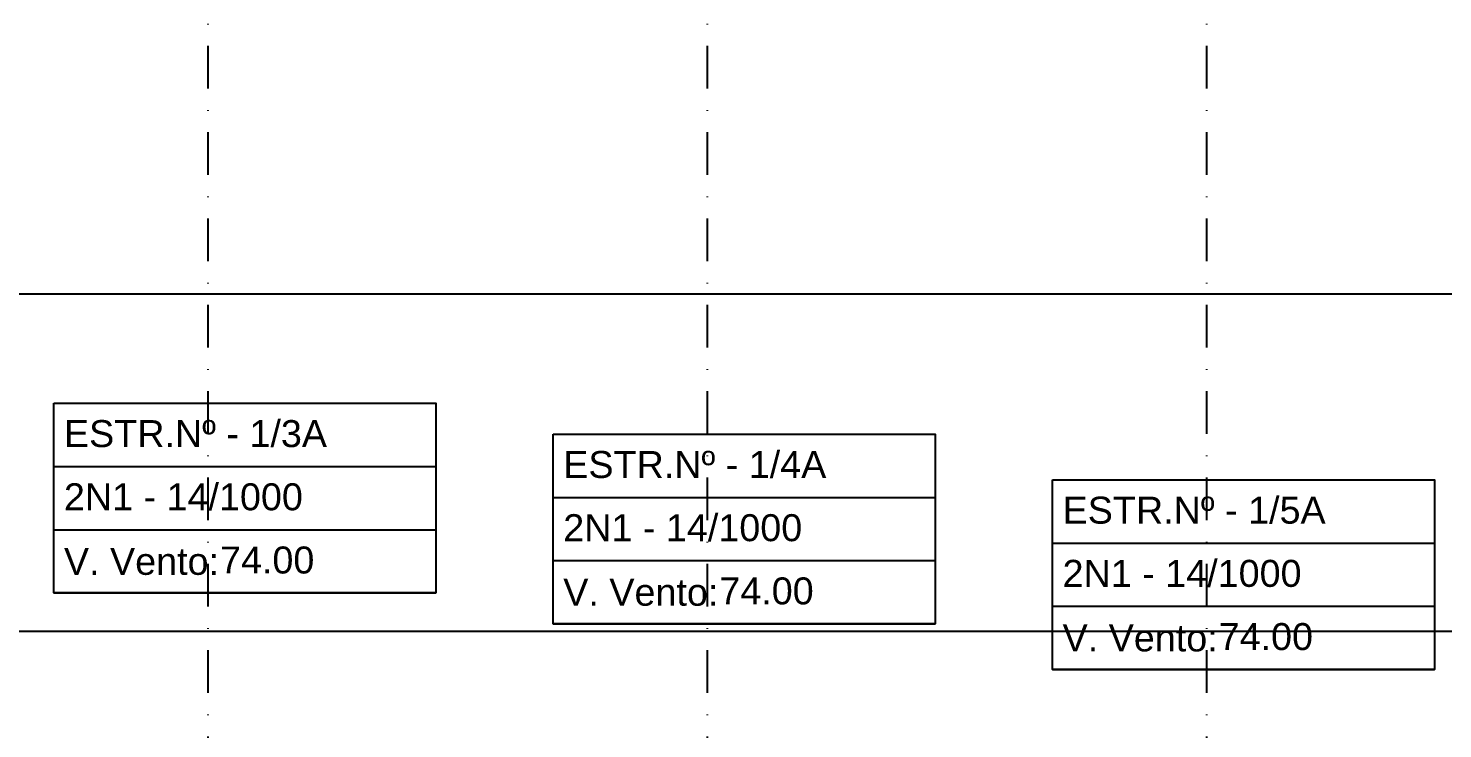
# Model space of a CAD drawing. Header units: metres. Extents: x -121 to 9872, y 3505 to 10721.
# Drawn here: x 1247.7 to 1457.3, y 9835.5 to 9939.4 of the extents above; entities that cross this region are included whole.
import ezdxf
from ezdxf.enums import TextEntityAlignment as Align

# ---------------------------------------------------------------- set-up
doc = ezdxf.new("R2010")
doc.units = ezdxf.units.M
doc.linetypes.add('DASHDOT', pattern=[25.4, 12.7, -6.35, 0, -6.35])
for name, color, linetype in [('Cabeçalho', 7, 'Continuous'), ('Grade', 9, 'Continuous'), ('Ind.Rot', 8, 'DASHDOT')]:
    doc.layers.add(name, color=color, linetype=linetype)
doc.styles.add('Arial', font='arial.ttf')
doc.styles.add('SIMM-PADRÃO_(TXT)', font='arial.ttf', dxfattribs={"height": 2})

# ---------------------------------------------------------------- blocks, each defined once
blk = doc.blocks.new('Bloco P Sup')
at = {"layer": 'Cabeçalho'}
blk.add_lwpolyline([(-11.66, -3.34), (44.97, -3.34), (44.97, -31.45), (-11.66, -31.45)], close=True, dxfattribs=at)
for points in [[(-11.66, -12.71), (44.97, -12.71)], [(-11.66, -22.08), (44.97, -22.08)], [(-11.66, -31.45), (44.97, -31.45)]]:
    blk.add_lwpolyline(points, dxfattribs=at)
at = {"layer": 'Cabeçalho', "style": 'Arial'}
blk.add_text('V. Vento:', height=4, dxfattribs=at).set_placement((-10.16, -26.77), align=Align.MIDDLE_LEFT)
at = {"layer": 'Cabeçalho', "style": 'SIMM-PADRÃO_(TXT)'}
for tag, p in [('ESTRUTURANUM', (-10.16, -11.03)), ('TIPO_ESFORÇO', (-10.16, -20.4)), ('VÃOVENTO', (12.97, -29.77))]:
    blk.add_attdef(tag, text='', height=4, dxfattribs=at).set_placement(p, align=Align.BOTTOM_LEFT)

msp = doc.modelspace()

# ---------------------------------------------------------------- linework, layer by layer
at = {"layer": 'Grade'}
for points in [[(0, 9900), (9859.453, 9900)], [(0, 9850), (9859.453, 9850)]]:
    msp.add_lwpolyline(points, dxfattribs=at)
at = {"layer": 'Ind.Rot', "linetype": 'DASHDOT', "ltscale": 0.5}
for points in [[(1274.31, 10500), (1274.31, 8300)], [(1348.31, 10500), (1348.31, 8300)], [(1422.31, 10500), (1422.31, 8300)]]:
    msp.add_lwpolyline(points, dxfattribs=at)

# ---------------------------------------------------------------- block references
at = {"layer": 'Cabeçalho'}
for p, values in [((1263.152, 9887.131), {'ESTRUTURANUM': 'ESTR.Nº - 1/3A', 'TIPO_ESFORÇO': '2N1 - 14/1000', 'VÃOVENTO': '74.00'}), ((1337.152, 9882.551), {'ESTRUTURANUM': 'ESTR.Nº - 1/4A', 'TIPO_ESFORÇO': '2N1 - 14/1000', 'VÃOVENTO': '74.00'}), ((1411.152, 9875.781), {'ESTRUTURANUM': 'ESTR.Nº - 1/5A', 'TIPO_ESFORÇO': '2N1 - 14/1000', 'VÃOVENTO': '74.00'})]:
    msp.add_blockref('Bloco P Sup', p, dxfattribs=at).add_auto_attribs(values)

doc.saveas('drawing.dxf')
